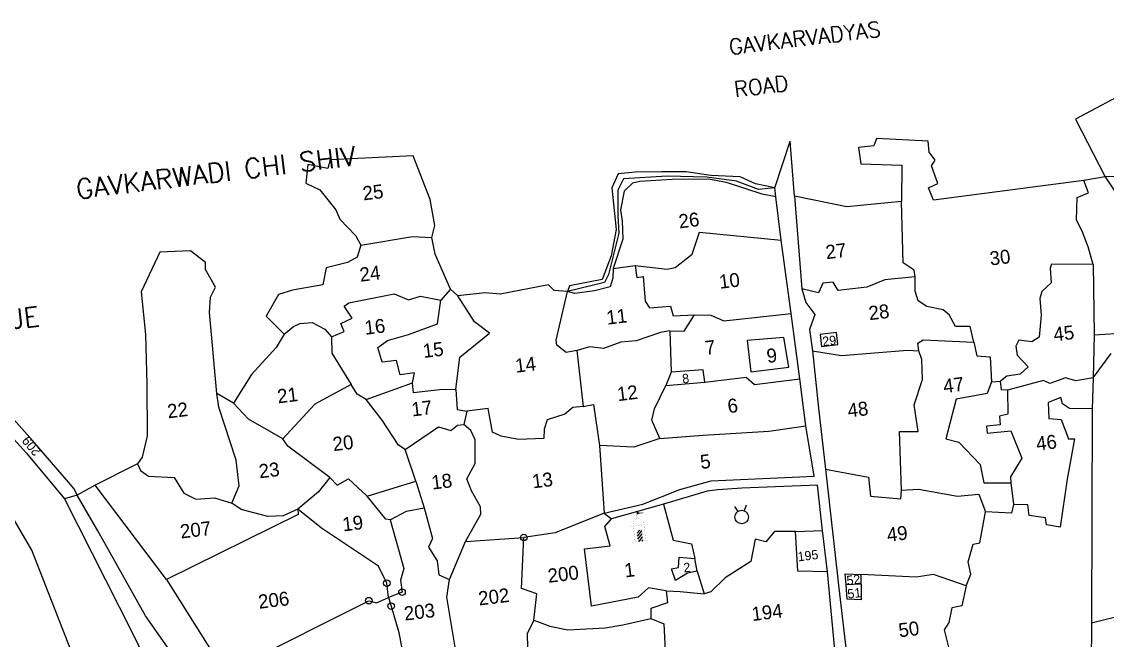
# Model space of a CAD drawing. Header units: metres. Extents: x 334876 to 338439, y 1782233 to 1785611.
# Drawn here: x 336193 to 337615, y 1784801 to 1785611 of the extents above; entities that cross this region are included whole.
import ezdxf
from ezdxf.enums import TextEntityAlignment as Align

# ---------------------------------------------------------------- set-up
doc = ezdxf.new("R2010")
doc.units = ezdxf.units.M
doc.header["$MEASUREMENT"] = 0
doc.linetypes.add('DASHDOT', pattern=[25.4, 12.7, -6.35, 0, -6.35])
for name, color, linetype in [('OFF', 1, 'Continuous'), ('POLY_PARCEL', 6, 'Continuous'), ('POLY_ROAD', 30, 'Continuous'), ('POLY_WATER', 4, 'Continuous'), ('TEXT_MAPOUT', 7, 'Continuous'), ('TEXT_PARCEL', 7, 'Continuous'), ('V_BOUND_LINE', 7, 'Continuous'), ('V_BOUND_STREAM_LINE', 7, 'DASHDOT')]:
    doc.layers.add(name, color=color, linetype=linetype)
doc.styles.get("Standard").update_dxf_attribs({"font": 'simplex.shx'})
doc.styles.add('TEXT_MAP', font='', dxfattribs={"height": 0.35})
doc.styles.get('TEXT_MAP').set_extended_font_data('Kruti Dev 050')

msp = doc.modelspace()

# ---------------------------------------------------------------- hatches: boundary and pattern name
at = {"linetype": 'Continuous'}
msp.add_hatch(color=256, dxfattribs=at).paths.add_polyline_path([(337001.1, 1784966.8), (337003, 1784967.4), (337005.3, 1784967.4), (337008, 1784967.9), (337002.3, 1784968), (337000.4, 1784968.8), (336998.1, 1784968.8), (336998.5, 1784965.6), (336998.8, 1784965.6)])
h = msp.add_hatch(dxfattribs=at)
h.set_pattern_fill('ANSI31', color=256, scale=22.825169, angle=6.9124, style=0)
h.set_pattern_definition([(51.91242, (336484.7848, 1784225.014), (-2.245622, 1.760007), [])])
h.paths.add_polyline_path([(336998.6, 1784945), (337000.4, 1784930.4), (337006.7, 1784931.1), (337005, 1784945.8)])

# ---------------------------------------------------------------- linework, layer by layer
for points in [[(337126.4, 1784976.3), (337131, 1784969.7)], [(337141.9, 1784978.2), (337139, 1784970.6)]]:
    msp.add_lwpolyline(points)
at = {"linetype": 'Continuous', "const_width": 0.114}
for points in [[(336993.8, 1784950.5), (336993.5, 1784953.1), (336994.3, 1784956.6), (336996.2, 1784958.9), (336997.9, 1784960.2), (336998.8, 1784962), (337000.3, 1784961), (337003.1, 1784959.4), (337004.6, 1784958.7), (337006.1, 1784957.2), (337007.2, 1784955.2), (337007.8, 1784952.2)], [(336998.8, 1784962), (336998.1, 1784968.8), (337000.4, 1784968.8), (337002.3, 1784968), (337008, 1784967.9), (337005.3, 1784967.4), (337003, 1784967.4), (337001.1, 1784966.8), (336998.8, 1784965.6), (336998.5, 1784965.6)], [(336989.9, 1784950), (337012.1, 1784952.7)], [(336996.3, 1784929.9), (336993.8, 1784950.5)], [(337010.3, 1784931.6), (337007.8, 1784952.2)], [(337000.4, 1784930.4), (336998.6, 1784945), (337005, 1784945.8), (337006.7, 1784931.1)], [(336992.4, 1784929.4), (337014.8, 1784932.1)]]:
    msp.add_lwpolyline(points, dxfattribs=at)
for centre, radius in [((337135.9, 1784962.4), 8.84), ((336850.6, 1784935.5), 4.32), ((336671.2, 1784875.9), 4.32), ((336691, 1784864), 4.32), ((336647.5, 1784852.9), 4.32), ((336676.9, 1784845.9), 4.32)]:
    msp.add_circle(centre, radius)
at = {"layer": 'OFF'}
for p, q in [((337726.4, 1785565.5), (337573.3, 1785483.6)), ((337179.4, 1785393.6), (337199.3, 1785454.9)), ((336955.7, 1784967.5), (336965.3, 1784960.2))]:
    msp.add_line(p, q, dxfattribs=at)
at = {"layer": 'OFF', "ltscale": 10}
msp.add_line((337180.5, 1785381.7), (337179.4, 1785393.6), dxfattribs=at)
at = {"layer": 'POLY_PARCEL'}
for p, q in [((337590.1, 1785386.9), (337583.9, 1785403.1)), ((337347.4, 1785295.2), (337345.3, 1785375.7)), ((337574.4, 1785351.4), (337575.2, 1785380.7)), ((337575.2, 1785380.7), (337590.1, 1785386.9)), ((337581.7, 1785336.7), (337574.4, 1785351.4)), ((337071.1, 1785306.6), (337080.5, 1785335.7)), ((337080.5, 1785335.7), (337187.8, 1785324.9)), ((337589.8, 1785316.1), (337581.7, 1785336.7)), ((336637.1, 1785318.6), (336704.7, 1785329.7)), ((336704.7, 1785329.7), (336730.1, 1785328.7)), ((337048.8, 1785289.4), (337071.1, 1785306.6)), ((337596.3, 1785293.2), (337589.8, 1785316.1)), ((336967.6, 1785288.1), (336996.3, 1785291.7)), ((336996.3, 1785291.7), (336998.5, 1785276.2)), ((336996.3, 1785291.7), (337038.1, 1785286.9)), ((337038.1, 1785286.9), (337048.8, 1785289.4)), ((337362, 1785285.6), (337347.4, 1785295.2)), ((337541.5, 1785293.5), (337540, 1785288.2)), ((337596.3, 1785293.2), (337541.5, 1785293.5)), ((337596.3, 1785293.2), (337597.6, 1785201.2)), ((336998.5, 1785276.2), (337007, 1785277.3)), ((337007, 1785277.3), (337009.4, 1785245)), ((337363.1, 1785277.1), (337323.6, 1785272.9)), ((337363.1, 1785277.1), (337362, 1785285.6)), ((337363.3, 1785258.4), (337363.1, 1785277.1)), ((337540, 1785288.2), (337541.4, 1785269.1)), ((336754.6, 1785261), (336741.9, 1785246.5)), ((337236.7, 1785255.9), (337214.8, 1785261.2)), ((337242.1, 1785268.7), (337236.7, 1785255.9)), ((337255.6, 1785270), (337242.1, 1785268.7)), ((337262.1, 1785259.2), (337255.6, 1785270)), ((337299.7, 1785263.3), (337262.1, 1785259.2)), ((337323.6, 1785272.9), (337299.7, 1785263.3)), ((337541.4, 1785269.1), (337528.9, 1785257.8)), ((336621.2, 1785242.9), (336680.5, 1785254.8)), ((336680.5, 1785254.8), (336699.3, 1785246.9)), ((336699.3, 1785246.9), (336715.3, 1785251.8)), ((336715.3, 1785251.8), (336741.9, 1785246.5)), ((336737.5, 1785215.3), (336741.9, 1785246.5)), ((336786.1, 1785217.9), (336763.9, 1785252.3)), ((336893.1, 1785194.1), (336907.8, 1785257.6)), ((337367.1, 1785245.7), (337363.3, 1785258.4)), ((337528.9, 1785257.8), (337526.4, 1785248.8)), ((337526.4, 1785248.8), (337528.2, 1785226.7)), ((336615.4, 1785238.8), (336621.2, 1785242.9)), ((336625.7, 1785222.7), (336615.4, 1785238.8)), ((337009.4, 1785245), (337015.2, 1785236.3)), ((337015.2, 1785236.3), (337042.8, 1785238.8)), ((337042.8, 1785238.8), (337046.3, 1785226.1)), ((337378.4, 1785238.3), (337367.1, 1785245.7)), ((337399.7, 1785234), (337378.4, 1785238.3)), ((337407.7, 1785227.2), (337399.7, 1785234)), ((336610.8, 1785215.8), (336625.7, 1785222.7)), ((337046.3, 1785226.1), (337074.1, 1785227.1)), ((337060.6, 1785205.8), (337074.1, 1785227.1)), ((337074.1, 1785227.1), (337095.7, 1785227)), ((337095.7, 1785227), (337112.7, 1785219.6)), ((337112.7, 1785219.6), (337200.5, 1785229)), ((337416, 1785212), (337407.7, 1785227.2)), ((337528.2, 1785226.7), (337525.6, 1785197.8)), ((336536.8, 1785202), (336548.8, 1785212.1)), ((336548.8, 1785212.1), (336557.3, 1785215.7)), ((336557.3, 1785215.7), (336573.3, 1785217.2)), ((336573.3, 1785217.2), (336590, 1785208.6)), ((336590, 1785208.6), (336598.5, 1785198.6)), ((336598.5, 1785198.6), (336615.1, 1785205.3)), ((336615.1, 1785205.3), (336610.8, 1785215.8)), ((336699.7, 1785201.4), (336737.5, 1785215.3)), ((336805.8, 1785203.1), (336786.1, 1785217.9)), ((337029.4, 1785204.1), (336997.6, 1785193.2)), ((337041.6, 1785206.3), (337029.4, 1785204.1)), ((337041.6, 1785206.3), (337043.5, 1785152.3)), ((337041.6, 1785206.3), (337060.6, 1785205.8)), ((337259.9, 1785204.3), (337238.7, 1785201.6)), ((337261.8, 1785188.2), (337259.9, 1785204.3)), ((337435.1, 1785212), (337416, 1785212)), ((337439.9, 1785191.5), (337435.1, 1785212)), ((337597.6, 1785201.2), (337639.2, 1785203.9)), ((336598.5, 1785198.6), (336599, 1785177)), ((336659.3, 1785184.6), (336672.2, 1785193.8)), ((336672.2, 1785193.8), (336699.7, 1785201.4)), ((336766.7, 1785171.7), (336805.8, 1785203.1)), ((336893.9, 1785187.5), (336893.1, 1785194.1)), ((336977.5, 1785191.3), (336954.8, 1785183.2)), ((336997.6, 1785193.2), (336977.5, 1785191.3)), ((337191.3, 1785197.6), (337143, 1785193.7)), ((337143, 1785193.7), (337148, 1785152.7)), ((337197.6, 1785158.7), (337191.3, 1785197.6)), ((337238.7, 1785201.6), (337240.6, 1785185.6)), ((337366.8, 1785190.1), (337373.8, 1785194.5)), ((337368.1, 1785180), (337366.8, 1785190.1)), ((337373.8, 1785194.5), (337439.9, 1785191.5)), ((337439.9, 1785191.5), (337443.7, 1785173.4)), ((337498.7, 1785194.1), (337494.8, 1785186.4)), ((337515.8, 1785191.8), (337498.7, 1785194.1)), ((337525.6, 1785197.8), (337515.8, 1785191.8)), ((337597.6, 1785201.2), (337596.2, 1785144.6)), ((336069.9, 1785187.4), (336199.2, 1785046.1)), ((336599, 1785177), (336624.3, 1785136.2)), ((336665, 1785165.3), (336659.3, 1785184.6)), ((336906, 1785178), (336893.9, 1785187.5)), ((336919.9, 1785180.7), (336906, 1785178)), ((336936.9, 1785185.4), (336919.9, 1785180.7)), ((336919.9, 1785180.7), (336928.4, 1785107.1)), ((336954.8, 1785183.2), (336936.9, 1785185.4)), ((337228.6, 1785180.1), (337266.8, 1785174)), ((337240.6, 1785185.6), (337261.8, 1785188.2)), ((337266.8, 1785174), (337353.2, 1785181.1)), ((337353.2, 1785181.1), (337368.1, 1785180)), ((337372, 1785168.7), (337368.1, 1785180)), ((337494.8, 1785186.4), (337496.9, 1785174.4)), ((337596.2, 1785144.6), (337620, 1785176.6)), ((336683.8, 1785167.6), (336665, 1785165.3)), ((336688.7, 1785148.7), (336683.8, 1785167.6)), ((336761.6, 1785129.5), (336766.7, 1785171.7)), ((337372.9, 1785142.7), (337372, 1785168.7)), ((337443.7, 1785173.4), (337461.3, 1785172.4)), ((337461.3, 1785172.4), (337463, 1785139.4)), ((337496.9, 1785174.4), (337511, 1785159.2)), ((336707.5, 1785151.4), (336688.7, 1785148.7)), ((336704.8, 1785138.3), (336707.5, 1785151.4)), ((337043.5, 1785152.3), (337036.6, 1785134.5)), ((337085.6, 1785155.3), (337043.5, 1785152.3)), ((337087.5, 1785139.1), (337085.6, 1785155.3)), ((337148, 1785152.7), (337197.6, 1785158.7)), ((337500.5, 1785149.5), (337483.3, 1785146.9)), ((337511, 1785159.2), (337500.5, 1785149.5)), ((336624.3, 1785136.2), (336576.7, 1785110.3)), ((336632.3, 1785123.2), (336624.3, 1785136.2)), ((336644.1, 1785116.5), (336704.8, 1785138.3)), ((336706, 1785124.9), (336704.8, 1785138.3)), ((337021.8, 1785104), (337036.6, 1785134.5)), ((337036.6, 1785134.5), (337087.5, 1785139.1)), ((337087.5, 1785139.1), (337141.8, 1785145.6)), ((337141.8, 1785145.6), (337152.7, 1785136)), ((337152.7, 1785136), (337211.9, 1785143.6)), ((337361.6, 1785109.2), (337372.9, 1785142.7)), ((337463, 1785139.4), (337457.4, 1785124.3)), ((337463, 1785139.4), (337474.9, 1785140.2)), ((337483.3, 1785146.9), (337474.9, 1785140.2)), ((337476.3, 1785129.1), (337474.9, 1785140.2)), ((337531, 1785141.2), (337484.2, 1785128.6)), ((337539.6, 1785137.4), (337531, 1785141.2)), ((337560.1, 1785144.7), (337539.6, 1785137.4)), ((337573.5, 1785140.9), (337560.1, 1785144.7)), ((337596.2, 1785144.6), (337573.5, 1785140.9)), ((337596.2, 1785144.6), (337595.1, 1785104.3)), ((336451.2, 1785106.5), (336448.5, 1785124.3)), ((336644.1, 1785116.5), (336632.3, 1785123.2)), ((336739.9, 1785129), (336706, 1785124.9)), ((336761.6, 1785129.5), (336739.9, 1785129)), ((336761.6, 1785129.5), (336763.1, 1785103.3)), ((337457.4, 1785124.3), (337417, 1785116.8)), ((337484.2, 1785128.6), (337476.3, 1785129.1)), ((337484.2, 1785128.6), (337484.6, 1785097.2)), ((337553.9, 1785118.9), (337537.4, 1785112.3)), ((337556.1, 1785110.9), (337553.9, 1785118.9)), ((336473.7, 1785037.1), (336451.2, 1785106.5)), ((336489.8, 1785090.8), (336470.1, 1785111.4)), ((336576.7, 1785110.3), (336534.8, 1785064.7)), ((336664.8, 1785089.5), (336644.1, 1785116.5)), ((336803.9, 1785104.7), (336775.8, 1785100.9)), ((336809.5, 1785073.5), (336803.9, 1785104.7)), ((336914.6, 1785106.1), (336904.4, 1785097)), ((336928.4, 1785107.1), (336914.6, 1785106.1)), ((336928.4, 1785107.1), (336941.9, 1785109.8)), ((336941.9, 1785109.8), (336949.6, 1785056)), ((337367.2, 1785074.6), (337361.6, 1785109.2)), ((337417, 1785116.8), (337403.4, 1785064.8)), ((337537.4, 1785112.3), (337538.1, 1785091.5)), ((337565.1, 1785104.5), (337556.1, 1785110.9)), ((337595.1, 1785104.3), (337565.1, 1785104.5)), ((337595.1, 1785104.3), (337594, 1784823.7)), ((336534.8, 1785064.7), (336489.8, 1785090.8)), ((336763.1, 1785103.3), (336775.8, 1785100.9)), ((336775.8, 1785100.9), (336771.9, 1785083.6)), ((336904.4, 1785097), (336881.3, 1785089.7)), ((337018.1, 1785089.2), (337021.8, 1785104)), ((337484.6, 1785097.2), (337473.7, 1785094.4)), ((337473.7, 1785094.4), (337474.5, 1785083.3)), ((337538.1, 1785091.5), (337554.2, 1785090.3)), ((337554.2, 1785090.3), (337564, 1785064.7)), ((336686.3, 1785056.5), (336664.8, 1785089.5)), ((336695, 1785050.7), (336739, 1785080.7)), ((336739, 1785080.7), (336754.9, 1785075.8)), ((336754.9, 1785075.8), (336763.8, 1785082.8)), ((336763.8, 1785082.8), (336771.9, 1785083.6)), ((336781.1, 1785075.7), (336771.9, 1785083.6)), ((336877.1, 1785077.6), (336876.8, 1785065.2)), ((336881.3, 1785089.7), (336877.1, 1785077.6)), ((337028.8, 1785065.4), (337018.1, 1785089.2)), ((337171.5, 1785074.9), (337220.1, 1785082)), ((337474.5, 1785083.3), (337456.7, 1785081.4)), ((337456.7, 1785081.4), (337457.5, 1785072.2)), ((336541.6, 1785055.4), (336534.8, 1785064.7)), ((336786.7, 1785063.6), (336781.1, 1785075.7)), ((336786.7, 1785032.7), (336786.7, 1785063.6)), ((336820.7, 1785068.5), (336809.5, 1785073.5)), ((336843.4, 1785063.8), (336820.7, 1785068.5)), ((336876.8, 1785065.2), (336843.4, 1785063.8)), ((337028.8, 1785065.4), (336994.7, 1785054.1)), ((337028.8, 1785065.4), (337085.3, 1785069.5)), ((337085.3, 1785069.5), (337171.5, 1785074.9)), ((337342.6, 1785074.5), (337367.2, 1785074.6)), ((337345.4, 1784997.8), (337342.6, 1785074.5)), ((337403.4, 1785064.8), (337420.2, 1785060.7)), ((337457.5, 1785072.2), (337488.4, 1785075.4)), ((337488.4, 1785075.4), (337503, 1785039.5)), ((337572, 1785064.7), (337562, 1785012)), ((337564, 1785064.7), (337572, 1785064.7)), ((336596.5, 1785014.4), (336541.6, 1785055.4)), ((336695, 1785050.7), (336686.3, 1785056.5)), ((336708.9, 1785009.6), (336695, 1785050.7)), ((336994.7, 1785054.1), (336949.6, 1785056)), ((336949.6, 1785056), (336955.7, 1784967.5)), ((337420.2, 1785060.7), (337448.2, 1785031.3)), ((336199.2, 1785046.1), (336249, 1784986.3)), ((336477.8, 1785003.4), (336473.7, 1785037.1)), ((337503, 1785039.5), (337487.9, 1785014.9)), ((336344.4, 1785032), (336348.5, 1785023.5)), ((336348.5, 1785023.5), (336358.8, 1785015.8)), ((336776, 1785012.3), (336786.7, 1785032.7)), ((337245.6, 1785025.2), (337302, 1785014.5)), ((337448.2, 1785031.3), (337453.2, 1785007.3)), ((336358.8, 1785015.8), (336392.7, 1785014.3)), ((336392.7, 1785014.3), (336405.4, 1784993.7)), ((336596.5, 1785014.4), (336581.7, 1784995.5)), ((336596.5, 1785014.4), (336605.9, 1785004)), ((336605.9, 1785004), (336621, 1785012.6)), ((336621, 1785012.6), (336645.2, 1784989.6)), ((336645.2, 1784989.6), (336708.9, 1785009.6)), ((336708.9, 1785009.6), (336720, 1784974.3)), ((336782, 1784996.9), (336776, 1785012.3)), ((337302, 1785014.5), (337304.4, 1784989.6)), ((337453.2, 1785007.3), (337488.3, 1785007.4)), ((337487.9, 1785014.9), (337488.3, 1785007.4)), ((337488.3, 1785007.4), (337492, 1784979)), ((337562, 1785012), (337552.9, 1784949)), ((336382.4, 1784880.5), (336289.2, 1785004.4)), ((336405.4, 1784993.7), (336420.9, 1784985.9)), ((336468.2, 1784980.5), (336477.8, 1785003.4)), ((336581.7, 1784995.5), (336554.6, 1784972.6)), ((336793.9, 1784975.8), (336782, 1784996.9)), ((337344.5, 1784986.1), (337345.4, 1784997.8)), ((337345.4, 1784997.8), (337367.7, 1784999)), ((337367.7, 1784999), (337418.4, 1784989.8)), ((337418.4, 1784989.8), (337446.7, 1784992.6)), ((337446.7, 1784992.6), (337455.3, 1784969.3)), ((336420.9, 1784985.9), (336445.5, 1784987.7)), ((336445.5, 1784987.7), (336468.2, 1784980.5)), ((336480.3, 1784972.2), (336468.2, 1784980.5)), ((336669.7, 1784959.7), (336645.2, 1784989.6)), ((337033.6, 1784979.1), (337046.3, 1784932.1)), ((337304.4, 1784989.6), (337344.5, 1784986.1)), ((337492, 1784979), (337489.5, 1784967.4)), ((337510.7, 1784978.4), (337492, 1784979)), ((337512.6, 1784964.5), (337510.7, 1784978.4)), ((336554.9, 1784965.6), (336382.4, 1784880.5)), ((336515.2, 1784963.2), (336480.3, 1784972.2)), ((336535.2, 1784963.9), (336515.2, 1784963.2)), ((336554.6, 1784972.6), (336535.2, 1784963.9)), ((336585.4, 1784947.9), (336554.6, 1784972.6)), ((336554.6, 1784972.6), (336554.9, 1784965.6)), ((336675.4, 1784958.7), (336697, 1784970.3)), ((336697, 1784970.3), (336720, 1784974.3)), ((336720, 1784974.3), (336731.1, 1784934.3)), ((336774.2, 1784930.5), (336794.4, 1784966.1)), ((336794.4, 1784966.1), (336793.9, 1784975.8)), ((336955.7, 1784967.5), (336891.5, 1784941.8)), ((337447.9, 1784928.8), (337455.3, 1784969.3)), ((337489.5, 1784967.4), (337455.3, 1784969.3)), ((337533.9, 1784961.4), (337512.6, 1784964.5)), ((336660, 1784898.1), (336585.4, 1784947.9)), ((336675.4, 1784958.7), (336669.7, 1784959.7)), ((336675.4, 1784958.7), (336693.3, 1784895.1)), ((336956.6, 1784950), (336965.3, 1784960.2)), ((336963.7, 1784924.8), (336956.6, 1784950)), ((337535.2, 1784952.3), (337533.9, 1784961.4)), ((337552.9, 1784949), (337535.2, 1784952.3)), ((336731.1, 1784934.3), (336725.8, 1784923.2)), ((336774.2, 1784930.5), (336850.6, 1784935.5)), ((336847.5, 1784869), (336850.6, 1784935.5)), ((336891.5, 1784941.8), (336850.6, 1784935.5)), ((337178.9, 1784943.5), (337167.7, 1784930.2)), ((337206.4, 1784943.6), (337178.9, 1784943.5)), ((337206.4, 1784943.6), (337241.8, 1784945)), ((337209.5, 1784891.4), (337206.4, 1784943.6)), ((336725.8, 1784923.2), (336737.2, 1784905.2)), ((336753.2, 1784880.6), (336774.2, 1784930.5)), ((336929.8, 1784920.9), (336963.7, 1784924.8)), ((336939.4, 1784845.6), (336929.8, 1784920.9)), ((337046.3, 1784932.1), (337070.2, 1784927.2)), ((337070.2, 1784927.2), (337074.4, 1784908)), ((337153.5, 1784933.6), (337147.7, 1784904.4)), ((337167.7, 1784930.2), (337153.5, 1784933.6)), ((337432.7, 1784903.7), (337439.1, 1784927)), ((337439.1, 1784927), (337447.9, 1784928.8)), ((336737.2, 1784905.2), (336739.2, 1784886.7)), ((337053.3, 1784896.3), (337054, 1784909.7)), ((337054, 1784909.7), (337074.4, 1784908)), ((337077.8, 1784891.5), (337074.4, 1784908)), ((336671.2, 1784875.9), (336660, 1784898.1)), ((336693.3, 1784895.1), (336689.2, 1784879.6)), ((337043.9, 1784894.7), (337053.3, 1784896.3)), ((337049, 1784879.3), (337043.9, 1784894.7)), ((337077.8, 1784891.5), (337064.8, 1784889)), ((337077.8, 1784891.5), (337086.9, 1784861.7)), ((337147.7, 1784904.4), (337114.1, 1784882.9)), ((337248.4, 1784890.6), (337209.5, 1784891.4)), ((337436.2, 1784887.6), (337432.7, 1784903.7)), ((336382.4, 1784880.5), (336461.3, 1784755.8)), ((336689.2, 1784879.6), (336691, 1784864)), ((336739.2, 1784886.7), (336753.2, 1784880.6)), ((336749.7, 1784857.7), (336753.2, 1784880.6)), ((337064.8, 1784889), (337049, 1784879.3)), ((337114.1, 1784882.9), (337095.7, 1784864.6)), ((337272.6, 1784873.6), (337271.5, 1784887.9)), ((337271.5, 1784887.9), (337292.5, 1784887.3)), ((337292.5, 1784874.4), (337292.5, 1784887.3)), ((337364.4, 1784883.5), (337292.5, 1784887.3)), ((337387.3, 1784887.2), (337364.4, 1784883.5)), ((337429.8, 1784872.5), (337387.3, 1784887.2)), ((337429.8, 1784872.5), (337436.2, 1784887.6)), ((336673.1, 1784856.9), (336671.2, 1784875.9)), ((336691, 1784864), (336673.1, 1784856.9)), ((336867.6, 1784861.8), (336847.5, 1784869)), ((337013.9, 1784869.8), (337000.3, 1784857.6)), ((337036.9, 1784865.7), (337013.9, 1784869.8)), ((337036.9, 1784865.7), (337055.4, 1784864.8)), ((337036.9, 1784865.7), (337038.7, 1784850.3)), ((337055.4, 1784864.8), (337086.9, 1784861.7)), ((337095.7, 1784864.6), (337086.9, 1784861.7)), ((337292.5, 1784874.4), (337272.6, 1784873.6)), ((337274, 1784855), (337272.6, 1784873.6)), ((337292.5, 1784874.4), (337292.5, 1784854.1)), ((337429.8, 1784872.5), (337424.4, 1784846)), ((336479.5, 1784768.8), (336647.5, 1784852.9)), ((336647.5, 1784852.9), (336657.6, 1784850.3)), ((336657.6, 1784850.3), (336673.1, 1784856.9)), ((336673.1, 1784856.9), (336676.9, 1784845.9)), ((336760.6, 1784792), (336749.7, 1784857.7)), ((336863.6, 1784827.4), (336867.6, 1784861.8)), ((337000.3, 1784857.6), (336939.4, 1784845.6)), ((337038.7, 1784850.3), (337016.7, 1784842.6)), ((337292.5, 1784854.1), (337274, 1784855)), ((336676.9, 1784845.9), (336686.9, 1784811.1)), ((337016.7, 1784842.6), (337017, 1784829.4)), ((337411.1, 1784843.7), (337407, 1784824.2)), ((337424.4, 1784846), (337411.1, 1784843.7)), ((337594, 1784823.7), (337639.8, 1784835.1)), ((336863.6, 1784827.4), (336854.8, 1784809.6)), ((336863.6, 1784827.4), (336884.7, 1784819.5)), ((336957, 1784817.5), (336980.4, 1784821.3)), ((336980.4, 1784821.3), (337017, 1784829.4)), ((337017, 1784829.4), (337034.1, 1784822.6)), ((337034.1, 1784822.6), (337035.5, 1784788.3)), ((337407, 1784824.2), (337401.1, 1784814.9)), ((337594, 1784823.7), (337592.9, 1784688)), ((336686.9, 1784811.1), (336695.8, 1784763.5)), ((336854.8, 1784809.6), (336855.5, 1784791.6)), ((336884.7, 1784819.5), (336908.3, 1784814.8)), ((336908.3, 1784814.8), (336957, 1784817.5)), ((337401.1, 1784814.9), (337407.6, 1784788.6))]:
    msp.add_line(p, q, dxfattribs=at)
at = {"layer": 'POLY_ROAD'}
for p, q in [((337187.8, 1785324.9), (337180.5, 1785381.7)), ((337205, 1785382.8), (337214.8, 1785261.2)), ((337200.5, 1785229), (337187.8, 1785324.9)), ((337214.8, 1785261.2), (337219.8, 1785243.6)), ((337219.8, 1785243.6), (337231.6, 1785227.6)), ((337211.9, 1785143.6), (337200.5, 1785229)), ((337231.6, 1785227.6), (337224.8, 1785208)), ((337224.8, 1785208), (337228.6, 1785180.1)), ((337228.6, 1785180.1), (337236.6, 1785105.2)), ((337220.1, 1785082), (337211.9, 1785143.6)), ((337236.6, 1785105.2), (337245.6, 1785025.2)), ((337230.9, 1785016.1), (337220.1, 1785082)), ((337245.6, 1785025.2), (337263, 1784869.1)), ((337055.1, 1784998.4), (337096.1, 1785010)), ((337096.1, 1785010), (337230.9, 1785016.1)), ((337006.4, 1784979.4), (337055.1, 1784998.4)), ((337090.8, 1784996.2), (337033.6, 1784979.1)), ((337104.8, 1784998.3), (337090.8, 1784996.2)), ((337136.3, 1785000.3), (337104.8, 1784998.3)), ((337235, 1785004.2), (337136.3, 1785000.3)), ((337241.8, 1784945), (337235, 1785004.2)), ((336955.7, 1784967.5), (337006.4, 1784979.4)), ((337033.6, 1784979.1), (336965.3, 1784960.2)), ((337248.4, 1784890.6), (337241.8, 1784945)), ((337257.9, 1784788.5), (337248.4, 1784890.6)), ((337263, 1784869.1), (337275.6, 1784762.3))]:
    msp.add_line(p, q, dxfattribs=at)
at = {"layer": 'POLY_WATER'}
for p, q in [((337573.3, 1785483.6), (337612, 1785408.1)), ((336974.1, 1785411.7), (336965.7, 1785393.5)), ((336996.4, 1785414), (336974.1, 1785411.7)), ((337031.3, 1785414.6), (336996.4, 1785414)), ((337045, 1785404.6), (337002.7, 1785401.7)), ((337063, 1785414.4), (337031.3, 1785414.6)), ((337092.5, 1785404.9), (337045, 1785404.6)), ((337095.3, 1785409.6), (337063, 1785414.4)), ((337115.9, 1785400.4), (337092.5, 1785404.9)), ((337134, 1785408.1), (337095.3, 1785409.6)), ((337154, 1785398.9), (337134, 1785408.1)), ((337612, 1785408.1), (337636.7, 1785370.5)), ((336965.7, 1785393.5), (336971.3, 1785339.1)), ((336982.1, 1785389), (336977.3, 1785364.7)), ((336992.8, 1785399.7), (336982.1, 1785389)), ((337002.7, 1785401.7), (336992.8, 1785399.7)), ((337162.9, 1785385.4), (337115.9, 1785400.4)), ((337179.4, 1785393.6), (337154, 1785398.9)), ((337180.5, 1785381.7), (337162.9, 1785385.4)), ((336977.3, 1785364.7), (336979.5, 1785350.1)), ((336979.5, 1785350.1), (336980.1, 1785326.3)), ((336971.3, 1785339.1), (336964.9, 1785304.5)), ((336980.1, 1785326.3), (336967.6, 1785288.1)), ((336964.9, 1785304.5), (336953.3, 1785273.6)), ((336967.3, 1785275.3), (336963.6, 1785263.9)), ((336967.6, 1785288.1), (336967.3, 1785275.3)), ((336910.3, 1785265.1), (336907.8, 1785257.6)), ((336953.3, 1785273.6), (336910.3, 1785265.1)), ((336963.6, 1785263.9), (336943.1, 1785258.9)), ((336917.3, 1785255.4), (336907.8, 1785257.6)), ((336943.1, 1785258.9), (336917.3, 1785255.4)), ((336206.2, 1784919), (336135, 1785040.5)), ((336265.3, 1784991.3), (336249, 1784986.3)), ((336292.5, 1784944.6), (336265.3, 1784991.3)), ((336249, 1784986.3), (336338.3, 1784809.4)), ((336355.1, 1784833), (336292.5, 1784944.6)), ((336257.6, 1784787.1), (336206.2, 1784919)), ((336398.4, 1784771.7), (336355.1, 1784833)), ((336338.3, 1784809.4), (336433.5, 1784616.1))]:
    msp.add_line(p, q, dxfattribs=at)
at = {"layer": 'V_BOUND_LINE'}
for p, q in [((337205, 1785382.8), (337199.3, 1785454.9)), ((337308.9, 1785448.6), (337288.9, 1785446.6)), ((337288.9, 1785446.6), (337291.9, 1785424.8)), ((337312.3, 1785458.2), (337308.9, 1785448.6)), ((337380.2, 1785454.9), (337312.3, 1785458.2)), ((337381.3, 1785440.1), (337380.2, 1785454.9)), ((336705.8, 1785435.5), (336596.9, 1785430.4)), ((336727.8, 1785378.5), (336705.8, 1785435.5)), ((337389.4, 1785429.6), (337381.3, 1785440.1)), ((336567.8, 1785424.2), (336565.1, 1785399.7)), ((336593.8, 1785418.7), (336567.8, 1785424.2)), ((336596.9, 1785430.4), (336593.8, 1785418.7)), ((337291.9, 1785424.8), (337345.6, 1785423.3)), ((337345.6, 1785423.3), (337345.3, 1785375.7)), ((337384.6, 1785422.5), (337389.4, 1785429.6)), ((337392.8, 1785399.1), (337384.6, 1785422.5)), ((337583.9, 1785403.1), (337387, 1785377.4)), ((337612, 1785408.1), (337583.9, 1785403.1)), ((336565.1, 1785399.7), (336583.5, 1785391)), ((336583.5, 1785391), (336604.1, 1785364.8)), ((337380.8, 1785393.4), (337392.8, 1785399.1)), ((337387, 1785377.4), (337380.8, 1785393.4)), ((336733.9, 1785344.4), (336727.8, 1785378.5)), ((337273.5, 1785368.5), (337205, 1785382.8)), ((337345.3, 1785375.7), (337273.5, 1785368.5)), ((336604.1, 1785364.8), (336609.4, 1785352.5)), ((336609.4, 1785352.5), (336630.7, 1785330.7)), ((336730.1, 1785328.7), (336733.9, 1785344.4)), ((336630.7, 1785330.7), (336637.1, 1785318.6)), ((336637.1, 1785318.6), (336632.2, 1785302.9)), ((336734.6, 1785306.9), (336730.1, 1785328.7)), ((336373.7, 1785309.5), (336349.3, 1785257.4)), ((336413.9, 1785311.1), (336373.7, 1785309.5)), ((336433.4, 1785295.9), (336413.9, 1785311.1)), ((336754.6, 1785261), (336734.6, 1785306.9)), ((336433.6, 1785286.6), (336433.4, 1785295.9)), ((336619.6, 1785295.7), (336591.7, 1785288.6)), ((336632.2, 1785302.9), (336619.6, 1785295.7)), ((336446.6, 1785263.3), (336433.6, 1785286.6)), ((336591.7, 1785288.6), (336587.2, 1785266.5)), ((336440.3, 1785250.5), (336446.6, 1785263.3)), ((336587.2, 1785266.5), (336547.6, 1785259.4)), ((336763.9, 1785252.3), (336754.6, 1785261)), ((336882.8, 1785266.7), (336819.6, 1785254.5)), ((336890.5, 1785259.3), (336882.8, 1785266.7)), ((336349.3, 1785257.4), (336355.1, 1785201.6)), ((336439, 1785230.4), (336440.3, 1785250.5)), ((336529, 1785253.8), (336513.2, 1785225.4)), ((336547.6, 1785259.4), (336529, 1785253.8)), ((336799.8, 1785255.9), (336763.9, 1785252.3)), ((336819.6, 1785254.5), (336799.8, 1785255.9)), ((336907.8, 1785257.6), (336890.5, 1785259.3)), ((336448.5, 1785124.3), (336439, 1785230.4)), ((336513.2, 1785225.4), (336536.8, 1785202)), ((336206.9, 1785062.7), (336084.7, 1785199.9)), ((336355.1, 1785201.6), (336356.9, 1785136.3)), ((336536.8, 1785202), (336526.3, 1785184.4)), ((336526.3, 1785184.4), (336493.9, 1785149.1)), ((336493.9, 1785149.1), (336470.1, 1785111.4)), ((336356.9, 1785136.3), (336357.2, 1785068.6)), ((336470.1, 1785111.4), (336448.5, 1785124.3)), ((336254, 1785008.1), (336206.9, 1785062.7)), ((336357.2, 1785068.6), (336350.8, 1785040.7)), ((336350.8, 1785040.7), (336344.4, 1785032)), ((336344.4, 1785032), (336289.2, 1785004.4)), ((336261.5, 1784999.2), (336254, 1785008.1)), ((336265.3, 1784991.3), (336261.5, 1784999.2)), ((336289.2, 1785004.4), (336265.3, 1784991.3))]:
    msp.add_line(p, q, dxfattribs=at)
at = {"layer": 'V_BOUND_STREAM_LINE', "ltscale": 10}
for p, q in [((336981, 1785405.4), (336973.8, 1785390.5)), ((337038.4, 1785409), (336981, 1785405.4)), ((337090.3, 1785407.5), (337038.4, 1785409)), ((337129.2, 1785402.5), (337090.3, 1785407.5)), ((337676.8, 1785408.6), (337612, 1785408.1)), ((336973.8, 1785390.5), (336973.6, 1785356.9)), ((337157.8, 1785391.5), (337129.2, 1785402.5)), ((337179.4, 1785393.6), (337157.8, 1785391.5)), ((336973.6, 1785356.9), (336975, 1785334.3)), ((336975, 1785334.3), (336961.5, 1785280)), ((336961.5, 1785280), (336956, 1785269.5)), ((336956, 1785269.5), (336907.8, 1785257.6))]:
    msp.add_line(p, q, dxfattribs=at)

# ---------------------------------------------------------------- texts
at = {"layer": 'TEXT_MAPOUT'}
for s, height, p in [('GAVKARVADYAS', 20.289, (337120.5, 1785567.7)), ('ROAD', 20.29, (337127.3, 1785512.3)), ('GAVKARWADI CHI SHIV', 25.361, (336265.6, 1785378.8)), ('MOUJE ', 25.36, (336106.3, 1785199.8))]:
    msp.add_text(s, height=height, rotation=6.9124, dxfattribs=at).set_placement(p)
at = {"layer": 'TEXT_PARCEL', "style": 'TEXT_MAP'}
for s, height, rotation, p in [('25', 18.26, 6.9124, (336653, 1785387.8)), ('26', 18.26, 6.9124, (337066.8, 1785351.1)), ('27', 18.26, 6.9124, (337259.3, 1785310.9)), ('30', 18.26, 6.9124, (337474.2, 1785302.5)), ('24', 18.26, 6.9124, (336649, 1785281.4)), ('10', 18.26, 6.9124, (337119.8, 1785272)), ('11', 18.26, 6.9124, (336972.2, 1785225)), ('28', 18.26, 6.9124, (337315.7, 1785230.9)), ('16', 18.26, 6.9124, (336655.4, 1785211.8)), ('45', 18.26, 6.9124, (337557.8, 1785203)), ('15', 18.26, 6.9124, (336731.8, 1785181.3)), ('7', 18.3, 6.9124, (337094.5, 1785184.6)), ('29', 12.17, 6.9124, (337250.6, 1785193.3)), ('9', 18.3, 6.9124, (337175.3, 1785174)), ('14', 18.26, 6.9124, (336852.7, 1785162.1)), ('8', 12.2, 6.9124, (337062.5, 1785143.9)), ('12', 18.26, 6.9124, (336986.2, 1785125)), ('47', 18.26, 6.9124, (337413.4, 1785135.4)), ('21', 18.26, 6.9124, (336541.1, 1785122.1)), ('22', 18.26, 6.9124, (336397.1, 1785102.5)), ('17', 18.26, 6.9124, (336716.8, 1785104.8)), ('6', 18.3, 6.9124, (337124.1, 1785108.3)), ('48', 18.26, 6.9124, (337288.1, 1785103.5)), ('209', 12.17, 129.4085, (336205.6, 1785055.3)), ('20', 18.26, 6.9124, (336613.7, 1785059.4)), ('46', 18.26, 6.9124, (337535, 1785060)), ('23', 18.26, 6.9124, (336516.9, 1785023.8)), ('5', 18.3, 6.9124, (337088.3, 1785035.1)), ('18', 18.26, 6.9124, (336743, 1785009.1)), ('13', 18.26, 6.9124, (336874.9, 1785010.7)), ('19', 18.26, 6.9124, (336626.4, 1784954.3)), ('207', 18.26, 6.9124, (336420.6, 1784945.8)), ('49', 18.26, 6.9124, (337339.6, 1784940.7)), ('195', 12.17, 6.9124, (337222.7, 1784912)), ('200', 18.26, 6.9124, (336902.1, 1784887.8)), ('1', 18.3, 6.9124, (336989, 1784893.2)), ('2', 12.2, 6.9124, (337064.1, 1784896.5)), ('52', 12.17, 6.9124, (337282.3, 1784880.3)), ('206', 18.26, 6.9124, (336522.9, 1784853.8)), ('202', 18.26, 6.9124, (336811.2, 1784858.1)), ('51', 12.17, 6.9124, (337283.4, 1784862.6)), ('203', 18.26, 6.9124, (336713.8, 1784838.3)), ('194', 18.26, 6.9124, (337169.1, 1784837.7)), ('50', 18.26, 6.9124, (337354.8, 1784815.6))]:
    msp.add_text(s, height=height, rotation=rotation, dxfattribs=at).set_placement(p, align=Align.MIDDLE)

doc.saveas('drawing.dxf')
